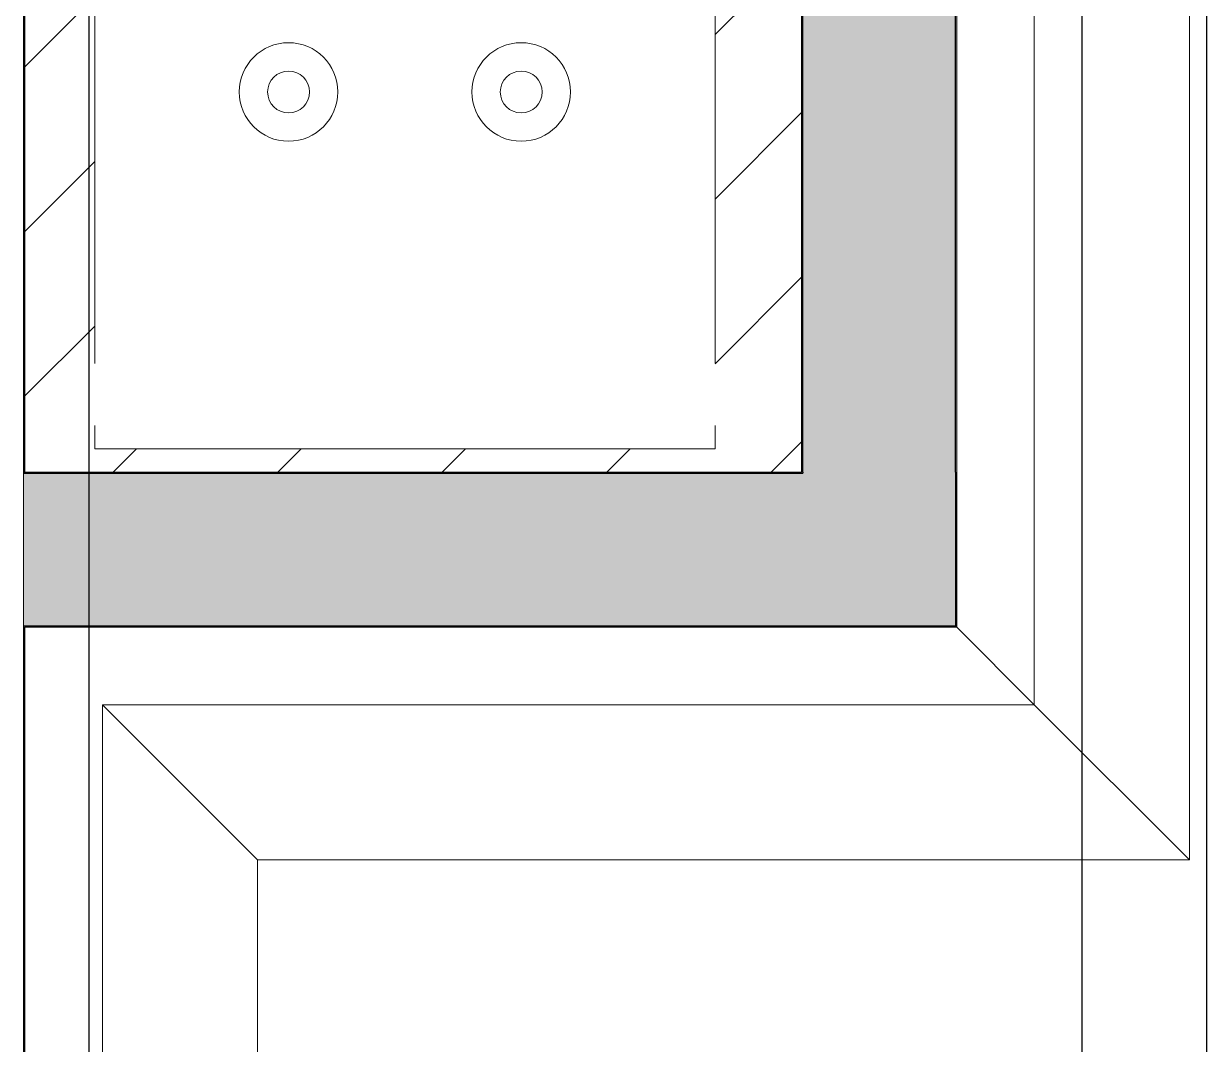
# Model space of a CAD drawing. Header units: millimetres. Extents: x -187347 to 135007, y -6415 to 292048.
# Drawn here: x -72141 to -71378, y 43316 to 43974 of the extents above; entities that cross this region are included whole.
import ezdxf

# ---------------------------------------------------------------- set-up
doc = ezdxf.new("R2010")
doc.units = ezdxf.units.MM
doc.header["$LTSCALE"] = 100
for name, color, linetype, lineweight in [('A-WALL', 7, 'Continuous', 5), ('A-WALL-FNSH', 7, 'Continuous', 5), ('A-WALL-PATT', 7, 'Continuous', 5), ('S-COLS', 7, 'Continuous', 5), ('S-FSTN', 7, 'Continuous', 5)]:
    doc.layers.add(name, color=color, linetype=linetype, lineweight=lineweight)
doc.layers.add('STEEL', color=5, linetype='Continuous')

# ---------------------------------------------------------------- blocks, each defined once
blk = doc.blocks.new('steel weighing')
at = {"layer": 'STEEL', "color": 6, "linetype": 'ByBlock', "ltscale": 20}
blk.add_line((845610.06, 785429.8), (845610.06, 687739.14), dxfattribs=at)
at = {"layer": 'STEEL', "color": 7, "linetype": 'ByBlock', "ltscale": 20}
blk.add_lwpolyline([(846250.59, 733359.22), (846330.59, 733359.22), (846330.59, 728701.45), (846250.59, 728701.45)], close=True, dxfattribs=at)
blk = doc.blocks.new('ODE_ST_M3_Concrete_Rectangular_Column_LOD3 - PD13_700X950-V195-BLOCK WORK - GROUND FLOOR PLAN - FOR SITE')
at = {"layer": 'S-COLS'}
h = blk.add_hatch(dxfattribs=at)
h.set_pattern_fill('FP_1701', color=256, style=0, pattern_type=2)
h.set_pattern_definition([(45, (-141045, 60000), (-53.03301, 53.03301), [])])
h.paths.add_polyline_path([(-245, -470), (-245, -469.2), (-245.67, -469.33)])
h.paths.add_polyline_path([(200, -370), (200, -355), (-200, -355), (-200, 355), (200, 355), (200, -340)])
h.paths.add_polyline_path([(-245, -370), (255.8, -370), (255.8, 370), (-245, 370), (-245, -340)])
h.paths.add_polyline_path([(-245.8, -370.8), (-245, -370.8), (-245, -370)])
h.paths.add_polyline_path([(-245, 370), (-245, 370.8), (-245.8, 370.8)])
h.paths.add_polyline_path([(-245.8, 469.2), (-245, 469.28), (-245, 470)])
blk = doc.blocks.new('ODE_ST_M3_Base_Plate_Connection___Double_Row_14562_FREE_BOLT_LOD3 - BW436A-V196-BLOCK WORK - GROUND FLOOR PLAN - FOR SITE')
at = {"layer": 'S-FSTN'}
for p, q in [((-206.35, 355), (-206.35, 340)), ((193.65, 355), (-206.35, 355)), ((193.65, 340), (193.65, 355)), ((-206.35, 300), (-206.35, -300)), ((193.65, -300), (193.65, 300)), ((-206.35, -340), (-206.35, -355)), ((193.65, -355), (193.65, -340)), ((-206.35, -355), (193.65, -355))]:
    blk.add_line(p, q, dxfattribs=at)
blk = doc.blocks.new('Hex Head - 16mmØ BOLT-43790367-BLOCK WORK - GROUND FLOOR PLAN - FOR SITE')
at = {"layer": 'S-FSTN'}
for radius, start, end in [(31.75, 0, 180), (13.5, 0, 180), (31.75, 180, 360), (13.5, 180, 360)]:
    blk.add_arc((9.52, 0), radius, start, end, dxfattribs=at)
blk = doc.blocks.new('Hex Head - 30mmØ BOLT-43790368-BLOCK WORK - GROUND FLOOR PLAN - FOR SITE')
at = {"layer": 'S-FSTN'}
for radius, start, end in [(31.75, 0, 180), (13.5, 0, 180), (31.75, 180, 360), (13.5, 180, 360)]:
    blk.add_arc((9.52, 0), radius, start, end, dxfattribs=at)

msp = doc.modelspace()

# ---------------------------------------------------------------- hatches: boundary and pattern name
at = {"layer": 'A-WALL-PATT'}
h = msp.add_hatch(dxfattribs=at)
h.set_pattern_fill('FP_1185', color=256, angle=67.38013, style=0, pattern_type=2)
h.set_pattern_definition([(337.38, (-71619.266, 44100.935), (50.7995, -0.0003), [13.208, -647.192]), (337.38, (-71619.266, 44050.135), (50.7995, -0.0003), [13.208, -647.192]), (337.38, (-71619.266, 43999.335), (50.79954, -0.0003), [13.208, -647.192]), (337.38, (-71619.266, 43948.535), (50.79954, -0.0003), [13.208, -647.192]), (337.38, (-71619.266, 43897.735), (50.79954, -0.0003), [13.208, -647.192]), (22.249, (-71619.266, 44058.263), (50.8004, -0.0002), [12.075, -1195.427]), (22.249, (-71619.266, 44007.463), (50.8004, -0.00024), [12.075, -1195.427]), (22.249, (-71619.266, 43956.663), (50.8004, -0.00024), [12.075, -1195.427]), (22.249, (-71619.266, 43905.863), (50.80037, -0.00024), [12.075, -1195.427]), (22.249, (-71619.266, 43855.063), (50.80037, -0.00024), [12.075, -1195.427]), (22.249, (-71619.266, 43804.263), (50.80037, -0.00024), [12.075, -1195.427]), (22.249, (-71619.266, 43753.464), (50.80037, -0.00024), [12.075, -1195.427]), (22.2491, (-71619.266, 43702.663), (50.80037, -0.00024), [12.075, -1195.427]), (22.2491, (-71619.266, 43651.863), (50.80037, -0.00024), [12.075, -1195.427]), (157.751, (-71608.09, 44070.963), (50.8004, 0.0005), [12.075, -1195.427]), (157.751, (-71608.09, 44020.163), (50.8004, 0.0005), [12.075, -1195.427]), (157.751, (-71608.09, 43969.363), (50.8004, 0.0005), [12.075, -1195.427]), (157.751, (-71608.09, 43918.563), (50.80037, 0.0005), [12.075, -1195.427]), (157.751, (-71608.09, 43867.763), (50.80037, 0.0005), [12.075, -1195.427]), (157.751, (-71608.09, 43816.963), (50.80037, 0.0005), [12.075, -1195.427]), (157.751, (-71608.09, 43766.163), (50.80037, 0.0005), [12.075, -1195.427]), (157.751, (-71608.09, 43715.363), (50.80037, 0.00048), [12.075, -1195.427]), (157.7511, (-71608.09, 43664.563), (50.80037, 0.00048), [12.075, -1195.427]), (202.62, (-71607.074, 44088.743), (50.7995, 0.00055), [13.208, -647.192]), (202.62, (-71607.074, 44037.943), (50.7995, 0.00055), [13.208, -647.192]), (202.62, (-71607.074, 43987.143), (50.79954, 0.00055), [13.208, -647.192]), (202.62, (-71607.074, 43936.343), (50.79954, 0.00055), [13.208, -647.192]), (202.62, (-71607.074, 43885.543), (50.79954, 0.00055), [13.208, -647.192]), (351.8701, (-71627.902, 44103.475), (50.79954, 7e-05), [3.592, -355.618]), (338.198, (-71624.346, 44102.967), (50.8005, -0.0002), [5.471, -268.095]), (338.198, (-71624.346, 44052.167), (50.8005, -0.0002), [5.471, -268.095]), (201.801, (-71619.266, 44083.664), (50.8005, -0.0004), [5.471, -268.095]), (201.801, (-71619.266, 44032.863), (50.8005, -0.0004), [5.471, -268.095]), (188.1301, (-71624.346, 44081.631), (50.79954, 0.00017), [3.592, -355.618]), (188.1301, (-71627.902, 44103.475), (50.79954, 0.00017), [3.592, -355.618]), (206.565, (-71631.458, 44102.967), (50.7999, 0.0005), [3.408, -110.184]), (225, (-71634.506, 44101.443), (50.8, 0.0001), [3.592, -68.25]), (236.31, (-71637.046, 44098.903), (50.8, 0.0005), [1.832, -181.33]), (236.31, (-71637.046, 44048.103), (50.8, 0.0005), [1.832, -181.33]), (236.31, (-71637.046, 43997.303), (50.8, 0.0005), [1.832, -181.33]), (251.565, (-71638.06, 44097.38), (50.8, -0.0002), [1.676, -158.967]), (251.565, (-71638.06, 44046.58), (50.8, -0.0002), [1.676, -158.967]), (251.565, (-71638.06, 43995.78), (50.7998, -0.0002), [1.676, -158.967]), (251.565, (-71638.57, 44095.855), (50.8, -0.0002), [1.676, -158.967]), (251.565, (-71638.57, 44045.055), (50.8, -0.0002), [1.676, -158.967]), (251.565, (-71638.57, 43994.255), (50.7998, -0.0002), [1.676, -158.967]), (270, (-71639.08, 44094.33), (50.8, 0.0001), [4.064, -46.736]), (288.435, (-71639.08, 44090.27), (50.8, 0.0005), [1.676, -158.967]), (288.435, (-71639.08, 44039.467), (50.8, 0.0005), [1.676, -158.967]), (288.435, (-71639.08, 43988.667), (50.7998, 0.0005), [1.676, -158.967]), (288.435, (-71638.57, 44088.743), (50.8, 0.0005), [1.676, -158.967]), (288.435, (-71638.57, 44037.943), (50.8, 0.0005), [1.676, -158.967]), (288.435, (-71638.57, 43987.144), (50.7998, 0.0005), [1.676, -158.967]), (303.69, (-71638.062, 44087.22), (50.8, -0.0002), [1.832, -181.33]), (303.69, (-71638.062, 44036.42), (50.8, -0.0002), [1.832, -181.33]), (303.69, (-71638.062, 43985.62), (50.8, -0.0002), [1.832, -181.33]), (315, (-71637.046, 44085.695), (50.8, 0.0001), [3.592, -68.25]), (333.435, (-71634.506, 44083.155), (50.7999, -0.0003), [3.408, -110.184]), (351.8701, (-71631.4576, 44081.631), (50.79954, 7e-05), [3.592, -355.618]), (351.8701, (-71627.902, 44078.075), (50.79954, 7e-05), [3.592, -355.618]), (338.198, (-71624.346, 44077.567), (50.8005, -0.0002), [5.471, -268.095]), (338.198, (-71624.346, 44026.767), (50.8005, -0.0002), [5.471, -268.095]), (201.801, (-71619.266, 44058.263), (50.8005, -0.0004), [5.471, -268.095]), (201.801, (-71619.266, 44007.463), (50.8005, -0.0004), [5.471, -268.095]), (188.1301, (-71624.346, 44056.231), (50.79954, 0.00017), [3.592, -355.618]), (188.1301, (-71627.902, 44078.075), (50.79954, 0.00017), [3.592, -355.618]), (206.565, (-71631.458, 44077.567), (50.7999, 0.0005), [3.408, -110.184]), (225, (-71634.506, 44076.043), (50.8, 0.0001), [3.592, -68.25]), (236.31, (-71637.046, 44073.503), (50.8, 0.0005), [1.832, -181.33]), (236.31, (-71637.046, 44022.703), (50.8, 0.0005), [1.832, -181.33]), (236.31, (-71637.046, 43971.903), (50.8, 0.0005), [1.832, -181.33]), (251.565, (-71638.06, 44071.98), (50.8, -0.0002), [1.676, -158.967]), (251.565, (-71638.06, 44021.18), (50.8, -0.0002), [1.676, -158.967]), (251.565, (-71638.06, 43970.38), (50.7998, -0.0002), [1.676, -158.967]), (251.565, (-71638.57, 44070.455), (50.8, -0.0002), [1.676, -158.967]), (251.565, (-71638.57, 44019.655), (50.8, -0.0002), [1.676, -158.967]), (251.565, (-71638.57, 43968.855), (50.7998, -0.0002), [1.676, -158.967]), (270, (-71639.08, 44068.93), (50.8, 0.0001), [4.064, -46.736]), (288.435, (-71639.08, 44064.867), (50.8, 0.0005), [1.676, -158.967]), (288.435, (-71639.08, 44014.067), (50.8, 0.0005), [1.676, -158.967]), (288.435, (-71639.08, 43963.267), (50.7998, 0.0005), [1.676, -158.967]), (288.435, (-71638.57, 44063.343), (50.8, 0.0005), [1.676, -158.967]), (288.435, (-71638.57, 44012.543), (50.7998, 0.0005), [1.676, -158.967]), (288.435, (-71638.57, 43961.743), (50.7998, 0.0005), [1.676, -158.967]), (303.69, (-71638.06, 44061.82), (50.8, -0.0002), [1.832, -181.33]), (303.69, (-71638.062, 44011.02), (50.8, -0.0002), [1.832, -181.33]), (303.69, (-71638.06, 43960.22), (50.8, -0.0002), [1.832, -181.33]), (315, (-71637.046, 44060.295), (50.8, 0.0001), [3.592, -68.25]), (333.435, (-71634.506, 44057.755), (50.7999, -0.0003), [3.408, -110.184]), (351.8701, (-71631.458, 44056.2306), (50.79954, 7e-05), [3.592, -355.618]), (351.8701, (-71599.454, 44090.7746), (50.79954, 7e-05), [3.592, -355.618]), (333.435, (-71595.898, 44090.267), (50.7999, -0.0003), [3.408, -110.184]), (315, (-71592.85, 44088.743), (50.8, 0.0001), [3.592, -68.25]), (303.69, (-71590.31, 44086.203), (50.8, -0.0002), [1.832, -181.33]), (303.69, (-71590.31, 44035.403), (50.8, -0.0002), [1.832, -181.33]), (303.69, (-71590.31, 43984.603), (50.8, -0.0002), [1.832, -181.33]), (288.435, (-71589.294, 44084.68), (50.8, 0.0005), [1.676, -158.967]), (288.435, (-71589.294, 44033.88), (50.8, 0.0005), [1.676, -158.967]), (288.435, (-71589.294, 43983.08), (50.7998, 0.0005), [1.676, -158.967]), (288.435, (-71588.786, 44083.155), (50.8, 0.0005), [1.676, -158.967]), (288.435, (-71588.786, 44032.355), (50.8, 0.0005), [1.676, -158.967]), (288.435, (-71588.786, 43981.555), (50.7998, 0.0005), [1.676, -158.967]), (270, (-71588.28, 44081.63), (50.8, 0.0001), [4.064, -46.736]), (251.565, (-71588.28, 44077.567), (50.8, -0.0002), [1.676, -158.967]), (251.565, (-71588.28, 44026.767), (50.8, -0.0002), [1.676, -158.967]), (251.565, (-71588.28, 43975.967), (50.7998, -0.0002), [1.676, -158.967]), (251.565, (-71588.786, 44076.043), (50.8, -0.0002), [1.676, -158.967]), (251.565, (-71588.786, 44025.243), (50.8, -0.0002), [1.676, -158.967]), (251.565, (-71588.786, 43974.443), (50.7998, -0.0002), [1.676, -158.967]), (236.31, (-71589.294, 44074.52), (50.8, 0.0005), [1.832, -181.33]), (236.31, (-71589.294, 44023.72), (50.8, 0.0005), [1.832, -181.33]), (236.31, (-71589.294, 43972.92), (50.8, 0.0005), [1.832, -181.33]), (225, (-71590.31, 44072.995), (50.8, 0.0001), [3.592, -68.25]), (206.565, (-71592.85, 44070.456), (50.7999, 0.0005), [3.408, -110.184]), (188.1301, (-71595.898, 44068.9306), (50.79954, 0.00017), [3.592, -355.618]), (188.1301, (-71599.454, 44090.7746), (50.79954, 0.00017), [3.592, -355.618]), (200.556, (-71603.01, 44090.267), (50.8004, 0.0003), [4.34, -429.695]), (200.556, (-71603.01, 44039.468), (50.8004, 0.0003), [4.34, -429.695]), (200.556, (-71603.01, 43988.667), (50.8004, 0.0003), [4.34, -429.695]), (338.198, (-71608.09, 44070.963), (50.8005, -0.0002), [5.471, -268.095]), (338.198, (-71608.09, 44020.163), (50.8005, -0.0002), [5.471, -268.095]), (351.8701, (-71603.01, 44068.931), (50.79954, 7e-05), [3.592, -355.618]), (270, (-71588.28, 44105), (50.8, 0.0001), [2.032, -48.768]), (251.565, (-71588.28, 44102.967), (50.8, -0.0002), [1.676, -158.967]), (251.565, (-71588.28, 44052.167), (50.8, -0.0002), [1.676, -158.967]), (251.565, (-71588.28, 44001.367), (50.7998, -0.0002), [1.676, -158.967]), (251.565, (-71588.786, 44101.443), (50.8, -0.0002), [1.676, -158.967]), (251.565, (-71588.786, 44050.643), (50.8, -0.0002), [1.676, -158.967]), (251.565, (-71588.786, 43999.843), (50.7998, -0.0002), [1.676, -158.967]), (236.31, (-71589.294, 44099.92), (50.8, 0.0005), [1.832, -181.33]), (236.31, (-71589.294, 44049.12), (50.8, 0.0005), [1.832, -181.33]), (236.31, (-71589.294, 43998.32), (50.8, 0.0005), [1.832, -181.33]), (225, (-71590.31, 44098.395), (50.8, 0.0001), [3.592, -68.25]), (206.565, (-71592.85, 44095.855), (50.7999, 0.0005), [3.408, -110.184]), (188.1301, (-71595.8976, 44094.331), (50.79954, 0.00017), [3.592, -355.618]), (339.444, (-71607.074, 44095.855), (50.8004, -7e-05), [4.34, -429.695]), (339.444, (-71607.074, 44045.055), (50.8004, -7e-05), [4.34, -429.695]), (339.444, (-71607.074, 43994.255), (50.8004, -7e-05), [4.34, -429.695]), (351.8701, (-71603.01, 44094.331), (50.79954, 7e-05), [3.592, -355.618]), (351.8701, (-71599.454, 44065.375), (50.79954, 7e-05), [3.592, -355.618]), (333.435, (-71595.898, 44064.867), (50.7999, -0.0003), [3.408, -110.184]), (315, (-71592.85, 44063.343), (50.8, 0.0001), [3.592, -68.25]), (303.69, (-71590.31, 44060.803), (50.8, -0.0002), [1.832, -181.33]), (303.69, (-71590.31, 44010.003), (50.8, -0.0002), [1.832, -181.33]), (303.69, (-71590.31, 43959.203), (50.8, -0.0002), [1.832, -181.33]), (288.435, (-71589.294, 44059.28), (50.8, 0.0005), [1.676, -158.967]), (288.435, (-71589.294, 44008.48), (50.8, 0.0005), [1.676, -158.967]), (288.435, (-71589.294, 43957.68), (50.7998, 0.0005), [1.676, -158.967]), (288.435, (-71588.786, 44057.756), (50.8, 0.0005), [1.676, -158.967]), (288.435, (-71588.786, 44006.955), (50.8, 0.0005), [1.676, -158.967]), (288.435, (-71588.786, 43956.155), (50.7998, 0.0005), [1.676, -158.967]), (270, (-71588.28, 44056.23), (50.8, 0.0001), [2.032, -48.768]), (188.1301, (-71599.454, 44065.375), (50.79954, 0.00017), [3.592, -355.618]), (201.801, (-71603.01, 44064.867), (50.8005, -0.0004), [5.471, -268.095]), (201.801, (-71603.01, 44014.067), (50.8005, -0.0004), [5.471, -268.095])])
h.paths.add_polyline_path([(-71539.88, 43684.2), (-71539.88, 44524.2), (-71638.28, 44524.2), (-71638.28, 43684.2)])
at = {"layer": 'A-WALL-PATT', "true_color": 0x30f000}
h = msp.add_hatch(color=80, dxfattribs=at)
h.paths.add_polyline_path([(-71539.08, 43585.8), (-71539.08, 43684.2), (-71539.88, 43684.2), (-71539.88, 43585.8)])
h.paths.add_polyline_path([(-71539.08, 43685), (-71539.08, 44524.2), (-71539.88, 44524.2), (-71539.88, 43685)])
h = msp.add_hatch(color=80, dxfattribs=at)
h.paths.add_polyline_path([(-72140.68, 31869.2), (-72139.88, 31870), (-72139.88, 32242), (-72140.68, 32242.8), (-72140.68, 32049.12)])
h.paths.add_polyline_path([(-72140.68, 32341.2), (-72139.88, 32342), (-72139.88, 43585), (-72140.68, 43585.8), (-72140.68, 32610.6)])
h.paths.add_polyline_path([(-72140.68, 43684.2), (-72139.88, 43685), (-72139.88, 44425), (-72140.68, 44425.8), (-72140.68, 43840.4)])
at = {"layer": 'A-WALL-PATT', "true_color": 0xb8ffa6}
for points in [[(-71639.08, 43685), (-71638.28, 43685), (-71638.28, 44425.8), (-71639.08, 44425), (-71639.08, 44401.89)], [(-71638.28, 43684.2), (-71639.08, 43685), (-72139.88, 43685), (-72139.88, 43684.2), (-71789.37, 43684.2)]]:
    msp.add_hatch(color=71, dxfattribs=at).paths.add_polyline_path(points)
at = {"layer": 'A-WALL-PATT'}
h = msp.add_hatch(dxfattribs=at)
h.set_pattern_fill('FP_1186', color=256, angle=-292.61987, style=0, pattern_type=2)
h.set_pattern_definition([(247.38, (-71843.542, 43665.187), (-0.0003, -50.7995), [13.208, -647.192]), (247.38, (-71894.342, 43665.188), (-0.0003, -50.7995), [13.208, -647.192]), (247.38, (-71945.142, 43665.187), (-0.0003, -50.7995), [13.208, -647.192]), (247.38, (-71995.942, 43665.187), (-0.0003, -50.7995), [13.208, -647.192]), (247.38, (-72046.742, 43665.187), (-0.0003, -50.79954), [13.208, -647.192]), (292.249, (-71886.214, 43665.187), (-0.0002, -50.8004), [12.075, -1195.427]), (292.249, (-71937.014, 43665.187), (-0.0002, -50.8004), [12.075, -1195.427]), (292.249, (-71987.813, 43665.187), (-0.0002, -50.8004), [12.075, -1195.427]), (292.249, (-72038.614, 43665.187), (-0.00024, -50.8004), [12.075, -1195.427]), (292.249, (-72089.414, 43665.187), (-0.00024, -50.8004), [12.075, -1195.427]), (292.249, (-72140.214, 43665.187), (-0.00024, -50.8004), [12.075, -1195.427]), (292.249, (-72191.014, 43665.187), (-0.00024, -50.80037), [12.075, -1195.427]), (292.249, (-72241.814, 43665.187), (-0.00024, -50.80037), [12.075, -1195.427]), (292.249, (-72292.614, 43665.187), (-0.00024, -50.80037), [12.075, -1195.427]), (67.751, (-71873.514, 43654.01), (0.0005, -50.8004), [12.075, -1195.427]), (67.751, (-71924.314, 43654.012), (0.0005, -50.8004), [12.075, -1195.427]), (67.751, (-71975.114, 43654.011), (0.0005, -50.8004), [12.075, -1195.427]), (67.751, (-72025.914, 43654.011), (0.0005, -50.8004), [12.075, -1195.427]), (67.751, (-72076.714, 43654.011), (0.0005, -50.8004), [12.075, -1195.427]), (67.751, (-72127.514, 43654.011), (0.0005, -50.8004), [12.075, -1195.427]), (67.751, (-72178.314, 43654.01), (0.0005, -50.80037), [12.075, -1195.427]), (67.751, (-72229.113, 43654.011), (0.0005, -50.80037), [12.075, -1195.427]), (67.751, (-72279.914, 43654.01), (0.0005, -50.80037), [12.075, -1195.427]), (112.62, (-71855.734, 43652.995), (0.0005, -50.7995), [13.208, -647.192]), (112.62, (-71906.534, 43652.995), (0.0005, -50.7995), [13.208, -647.192]), (112.62, (-71957.334, 43652.995), (0.00055, -50.7995), [13.208, -647.192]), (112.62, (-72008.134, 43652.995), (0.00055, -50.7995), [13.208, -647.192]), (112.62, (-72058.933, 43652.995), (0.00055, -50.79954), [13.208, -647.192]), (261.8701, (-71841.0016, 43673.823), (7e-05, -50.79954), [3.592, -355.618]), (248.198, (-71841.51, 43670.267), (-0.0002, -50.8005), [5.471, -268.095]), (248.198, (-71892.31, 43670.267), (-0.0002, -50.8005), [5.471, -268.095]), (111.801, (-71860.814, 43665.187), (-0.0004, -50.8005), [5.471, -268.095]), (111.801, (-71911.614, 43665.187), (-0.0004, -50.8005), [5.471, -268.095]), (98.1301, (-71862.8456, 43670.267), (0.00017, -50.79954), [3.592, -355.618]), (98.1301, (-71841.0016, 43673.823), (0.00017, -50.79954), [3.592, -355.618]), (116.565, (-71841.51, 43677.38), (0.0005, -50.7999), [3.408, -110.184]), (135, (-71843.034, 43680.427), (0.0001, -50.8), [3.592, -68.25]), (146.31, (-71845.573, 43682.967), (0.0005, -50.8), [1.832, -181.33]), (146.31, (-71896.374, 43682.967), (0.0005, -50.8), [1.832, -181.33]), (146.31, (-71947.174, 43682.967), (0.0005, -50.8), [1.832, -181.33]), (161.565, (-71847.1, 43683.983), (-0.0002, -50.8), [1.676, -158.967]), (161.565, (-71897.9, 43683.983), (-0.0002, -50.8), [1.676, -158.967]), (161.565, (-71948.7, 43683.984), (-0.0002, -50.8), [1.676, -158.967]), (161.565, (-71848.62, 43684.49), (-0.0002, -50.8), [1.676, -158.967]), (161.565, (-71899.42, 43684.49), (-0.0002, -50.8), [1.676, -158.967]), (161.565, (-71950.22, 43684.49), (-0.0002, -50.8), [1.676, -158.967]), (180, (-71850.146, 43685), (0.0001, -50.8), [4.064, -46.736]), (198.435, (-71854.21, 43685), (0.0005, -50.8), [1.676, -158.967]), (198.435, (-71905.01, 43685), (0.0005, -50.8), [1.676, -158.967]), (198.435, (-71955.81, 43685), (0.0005, -50.8), [1.676, -158.967]), (198.435, (-71855.734, 43684.49), (0.0005, -50.8), [1.676, -158.967]), (198.435, (-71906.534, 43684.49), (0.0005, -50.8), [1.676, -158.967]), (198.435, (-71957.334, 43684.49), (0.0005, -50.8), [1.676, -158.967]), (213.69, (-71857.257, 43683.983), (-0.0002, -50.8), [1.832, -181.33]), (213.69, (-71908.06, 43683.983), (-0.0002, -50.8), [1.832, -181.33]), (213.69, (-71958.858, 43683.983), (-0.0002, -50.8), [1.832, -181.33]), (225, (-71858.78, 43682.967), (0.0001, -50.8), [3.592, -68.25]), (243.435, (-71861.322, 43680.427), (-0.0003, -50.7999), [3.408, -110.184]), (261.8701, (-71862.846, 43677.3796), (7e-05, -50.79954), [3.592, -355.618]), (261.8701, (-71866.402, 43673.8226), (7e-05, -50.79954), [3.592, -355.618]), (248.198, (-71866.91, 43670.268), (-0.0002, -50.8005), [5.471, -268.095]), (248.198, (-71917.71, 43670.267), (-0.0002, -50.8005), [5.471, -268.095]), (111.801, (-71886.214, 43665.187), (-0.0004, -50.8005), [5.471, -268.095]), (111.801, (-71937.014, 43665.187), (-0.0004, -50.8005), [5.471, -268.095]), (98.1301, (-71888.246, 43670.2666), (0.00017, -50.79954), [3.592, -355.618]), (98.1301, (-71866.402, 43673.8226), (0.00017, -50.79954), [3.592, -355.618]), (116.565, (-71866.91, 43677.379), (0.0005, -50.7999), [3.408, -110.184]), (135, (-71868.434, 43680.427), (0.0001, -50.8), [3.592, -68.25]), (146.31, (-71870.974, 43682.968), (0.0005, -50.8), [1.832, -181.33]), (146.31, (-71921.774, 43682.967), (0.0005, -50.8), [1.832, -181.33]), (146.31, (-71972.574, 43682.967), (0.0005, -50.8), [1.832, -181.33]), (161.565, (-71872.5, 43683.983), (-0.0002, -50.8), [1.676, -158.967]), (161.565, (-71923.297, 43683.983), (-0.0002, -50.8), [1.676, -158.967]), (161.565, (-71974.1, 43683.983), (-0.0002, -50.8), [1.676, -158.967]), (161.565, (-71874.02, 43684.49), (-0.0002, -50.8), [1.676, -158.967]), (161.565, (-71924.82, 43684.49), (-0.0002, -50.8), [1.676, -158.967]), (161.565, (-71975.62, 43684.49), (-0.0002, -50.8), [1.676, -158.967]), (180, (-71875.545, 43685), (0.0001, -50.8), [4.064, -46.736]), (198.435, (-71879.61, 43685), (0.0005, -50.8), [1.676, -158.967]), (198.435, (-71930.41, 43685), (0.0005, -50.8), [1.676, -158.967]), (198.435, (-71981.21, 43685), (0.0005, -50.8), [1.676, -158.967]), (198.435, (-71881.134, 43684.49), (0.0005, -50.8), [1.676, -158.967]), (198.435, (-71931.934, 43684.49), (0.0005, -50.8), [1.676, -158.967]), (198.435, (-71982.734, 43684.49), (0.0005, -50.8), [1.676, -158.967]), (213.69, (-71882.66, 43683.984), (-0.0002, -50.8), [1.832, -181.33]), (213.69, (-71933.46, 43683.983), (-0.0002, -50.8), [1.832, -181.33]), (213.69, (-71984.258, 43683.983), (-0.0002, -50.8), [1.832, -181.33]), (225, (-71884.182, 43682.968), (0.0001, -50.8), [3.592, -68.25]), (243.435, (-71886.722, 43680.427), (-0.0003, -50.7999), [3.408, -110.184]), (261.8701, (-71888.246, 43677.379), (7e-05, -50.79954), [3.592, -355.618]), (261.8701, (-71853.702, 43645.375), (7e-05, -50.79954), [3.592, -355.618]), (243.435, (-71854.21, 43641.819), (-0.0003, -50.7999), [3.408, -110.184]), (225, (-71855.733, 43638.77), (0.0001, -50.8), [3.592, -68.25]), (213.69, (-71858.274, 43636.23), (-0.0002, -50.8), [1.832, -181.33]), (213.69, (-71909.073, 43636.23), (-0.0002, -50.8), [1.832, -181.33]), (213.69, (-71959.874, 43636.23), (-0.0002, -50.8), [1.832, -181.33]), (198.435, (-71859.8, 43635.215), (0.0005, -50.8), [1.676, -158.967]), (198.435, (-71910.597, 43635.215), (0.0005, -50.8), [1.676, -158.967]), (198.435, (-71961.4, 43635.215), (0.0005, -50.8), [1.676, -158.967]), (198.435, (-71861.322, 43634.707), (0.0005, -50.8), [1.676, -158.967]), (198.435, (-71912.12, 43634.707), (0.0005, -50.8), [1.676, -158.967]), (198.435, (-71962.92, 43634.707), (0.0005, -50.8), [1.676, -158.967]), (180, (-71862.846, 43634.2), (0.0001, -50.8), [4.064, -46.736]), (161.565, (-71866.91, 43634.2), (-0.0002, -50.8), [1.676, -158.967]), (161.565, (-71917.71, 43634.2), (-0.0002, -50.8), [1.676, -158.967]), (161.565, (-71968.51, 43634.2), (-0.0002, -50.8), [1.676, -158.967]), (161.565, (-71868.433, 43634.707), (-0.0002, -50.8), [1.676, -158.967]), (161.565, (-71919.234, 43634.707), (-0.0002, -50.8), [1.676, -158.967]), (161.565, (-71970.034, 43634.707), (-0.0002, -50.8), [1.676, -158.967]), (146.31, (-71869.96, 43635.216), (0.0005, -50.8), [1.832, -181.33]), (146.31, (-71920.76, 43635.215), (0.0005, -50.8), [1.832, -181.33]), (146.31, (-71971.558, 43635.215), (0.0005, -50.8), [1.832, -181.33]), (135, (-71871.482, 43636.23), (0.0001, -50.8), [3.592, -68.25]), (116.565, (-71874.022, 43638.771), (0.0005, -50.7999), [3.408, -110.184]), (98.1301, (-71875.546, 43641.819), (0.00017, -50.79954), [3.592, -355.618]), (98.1301, (-71853.702, 43645.375), (0.00017, -50.79954), [3.592, -355.618]), (110.556, (-71854.21, 43648.93), (0.0003, -50.8004), [4.34, -429.695]), (110.556, (-71905.01, 43648.931), (0.0003, -50.8004), [4.34, -429.695]), (110.556, (-71955.81, 43648.93), (0.0003, -50.8004), [4.34, -429.695]), (248.198, (-71873.514, 43654.01), (-0.0002, -50.8005), [5.471, -268.095]), (248.198, (-71924.314, 43654.012), (-0.0002, -50.8005), [5.471, -268.095]), (261.8701, (-71875.546, 43648.931), (7e-05, -50.79954), [3.592, -355.618]), (180, (-71839.477, 43634.2), (0.0001, -50.8), [2.032, -48.768]), (161.565, (-71841.51, 43634.2), (-0.0002, -50.8), [1.676, -158.967]), (161.565, (-71892.31, 43634.2), (-0.0002, -50.8), [1.676, -158.967]), (161.565, (-71943.11, 43634.2), (-0.0002, -50.8), [1.676, -158.967]), (161.565, (-71843.034, 43634.707), (-0.0002, -50.8), [1.676, -158.967]), (161.565, (-71893.834, 43634.71), (-0.0002, -50.8), [1.676, -158.967]), (161.565, (-71944.634, 43634.707), (-0.0002, -50.8), [1.676, -158.967]), (146.31, (-71844.557, 43635.215), (0.0005, -50.8), [1.832, -181.33]), (146.31, (-71895.36, 43635.215), (0.0005, -50.8), [1.832, -181.33]), (146.31, (-71946.158, 43635.215), (0.0005, -50.8), [1.832, -181.33]), (135, (-71846.082, 43636.23), (0.0001, -50.8), [3.592, -68.25]), (116.565, (-71848.622, 43638.77), (0.0005, -50.7999), [3.408, -110.184]), (98.1301, (-71850.146, 43641.8196), (0.00017, -50.79954), [3.592, -355.618]), (249.444, (-71848.622, 43652.995), (-7e-05, -50.8004), [4.34, -429.695]), (249.444, (-71899.422, 43652.996), (-7e-05, -50.8004), [4.34, -429.695]), (249.444, (-71950.222, 43652.995), (-7e-05, -50.8004), [4.34, -429.695]), (261.8701, (-71850.146, 43648.9306), (7e-05, -50.79954), [3.592, -355.618]), (261.8701, (-71879.102, 43645.375), (7e-05, -50.79954), [3.592, -355.618]), (243.435, (-71879.61, 43641.819), (-0.0003, -50.7999), [3.408, -110.184]), (225, (-71881.134, 43638.77), (0.0001, -50.8), [3.592, -68.25]), (213.69, (-71883.674, 43636.23), (-0.0002, -50.8), [1.832, -181.33]), (213.69, (-71934.474, 43636.23), (-0.0002, -50.8), [1.832, -181.33]), (213.69, (-71985.274, 43636.23), (-0.0002, -50.8), [1.832, -181.33]), (198.435, (-71885.2, 43635.215), (0.0005, -50.8), [1.676, -158.967]), (198.435, (-71936, 43635.216), (0.0005, -50.8), [1.676, -158.967]), (198.435, (-71986.8, 43635.215), (0.0005, -50.8), [1.676, -158.967]), (198.435, (-71886.72, 43634.707), (0.0005, -50.8), [1.676, -158.967]), (198.435, (-71937.52, 43634.707), (0.0005, -50.8), [1.676, -158.967]), (198.435, (-71988.32, 43634.707), (0.0005, -50.8), [1.676, -158.967]), (180, (-71888.246, 43634.2), (0.0001, -50.8), [2.032, -48.768]), (98.1301, (-71879.102, 43645.375), (0.00017, -50.79954), [3.592, -355.618]), (111.801, (-71879.61, 43648.931), (-0.0004, -50.8005), [5.471, -268.095]), (111.801, (-71930.41, 43648.931), (-0.0004, -50.8005), [5.471, -268.095])])
h.paths.add_polyline_path([(-72139.88, 43585.8), (-71539.88, 43585.8), (-71539.88, 43684.2), (-72140.68, 43684.2), (-72140.68, 43585.8)])
at = {"layer": 'A-WALL-PATT', "true_color": 0x30f000}
msp.add_hatch(color=80, dxfattribs=at).paths.add_polyline_path([(-71789.37, 43585), (-71539.88, 43585), (-71539.88, 43585.8), (-72139.88, 43585.8), (-72139.88, 43585)])

# ---------------------------------------------------------------- linework, layer by layer
at = {"layer": 'A-WALL'}
for p, q in [((-71389.08, 43435), (-71389.08, 44675)), ((-71489.08, 43535), (-71489.08, 44575)), ((-71389.08, 44425), (-71389.08, 43435)), ((-72140.68, 43684.2), (-72140.68, 43585.8)), ((-72140.68, 43585.8), (-72140.68, 43684.2)), ((-72139.88, 43685), (-72139.88, 43684.2)), ((-71489.08, 43535), (-71539.88, 43585.8)), ((-71539.88, 43585.8), (-71489.08, 43535)), ((-71539.88, 43585), (-71539.08, 43585)), ((-71539.08, 43585), (-71539.08, 43585.8)), ((-71989.88, 43435), (-72089.88, 43535)), ((-72089.88, 43535), (-72089.88, 32342)), ((-72089.88, 43535), (-71489.08, 43535)), ((-71389.08, 43435), (-71489.08, 43535)), ((-71489.08, 43535), (-71389.08, 43435)), ((-71989.88, 43435), (-71989.88, 32492)), ((-71639.08, 43435), (-71989.88, 43435)), ((-71989.88, 43435), (-71389.08, 43435)), ((-71639.08, 43435), (-71389.08, 43435))]:
    msp.add_line(p, q, dxfattribs=at)
at = {"layer": 'A-WALL', "lineweight": 25}
for p, q in [((-71539.88, 43685), (-71539.88, 44524.2)), ((-72140.68, 44425.8), (-72140.68, 43684.2)), ((-71638.28, 43685), (-71638.28, 44425.8)), ((-72140.68, 43684.2), (-72139.88, 43684.2)), ((-72139.88, 43684.2), (-71638.28, 43684.2)), ((-71638.28, 43685), (-71638.28, 43684.2)), ((-71539.88, 43685), (-71539.88, 43684.2)), ((-71539.88, 43684.2), (-71539.88, 43585.8)), ((-71539.08, 43684.2), (-71539.88, 43684.2)), ((-71539.08, 43684.2), (-71539.08, 43685)), ((-71539.08, 43585.8), (-71539.08, 43684.2)), ((-72140.68, 43585.8), (-72140.68, 32341.2)), ((-72140.68, 43585.8), (-72139.88, 43585.8)), ((-72139.88, 43585.8), (-71539.88, 43585.8)), ((-71539.88, 43585.8), (-71539.88, 43585)), ((-71539.88, 43585.8), (-71539.08, 43585.8))]:
    msp.add_line(p, q, dxfattribs=at)
at = {"layer": 'A-WALL-FNSH'}
for p, q in [((-71539.08, 43685), (-71539.08, 44525)), ((-72139.88, 43685), (-72139.88, 44425)), ((-71639.08, 44425), (-71639.08, 43685)), ((-71639.08, 43685), (-72139.88, 43685)), ((-71539.08, 43684.2), (-71539.08, 43685)), ((-72139.88, 32342), (-72139.88, 43585)), ((-72139.88, 43585), (-71539.08, 43585)), ((-71539.08, 43585), (-71539.08, 43585.8))]:
    msp.add_line(p, q, dxfattribs=at)

# ---------------------------------------------------------------- block references
at = {"layer": 'S-COLS', "lineweight": 5}
msp.add_blockref('ODE_ST_M3_Concrete_Rectangular_Column_LOD3 - PD13_700X950-V195-BLOCK WORK - GROUND FLOOR PLAN - FOR SITE', (-71894.88, 44055), dxfattribs=at)
at = {"layer": 'S-FSTN', "lineweight": 5, "rotation": 180}
msp.add_blockref('ODE_ST_M3_Base_Plate_Connection___Double_Row_14562_FREE_BOLT_LOD3 - BW436A-V196-BLOCK WORK - GROUND FLOOR PLAN - FOR SITE', (-71901.23, 44055), dxfattribs=at)
at = {"layer": 'S-FSTN', "lineweight": 5, "extrusion": (0, 0, -1)}
for name, p in [('Hex Head - 16mmØ BOLT-43790367-BLOCK WORK - GROUND FLOOR PLAN - FOR SITE', (71960.35, 43930)), ('Hex Head - 30mmØ BOLT-43790368-BLOCK WORK - GROUND FLOOR PLAN - FOR SITE', (71810.35, 43930))]:
    msp.add_blockref(name, p, dxfattribs=at)
at = {"layer": 'STEEL', "color": 6, "linetype": 'ByBlock'}
msp.add_blockref('steel weighing', (-917708.71, -686445.88, -1.72), dxfattribs=at)

doc.saveas('drawing.dxf')
